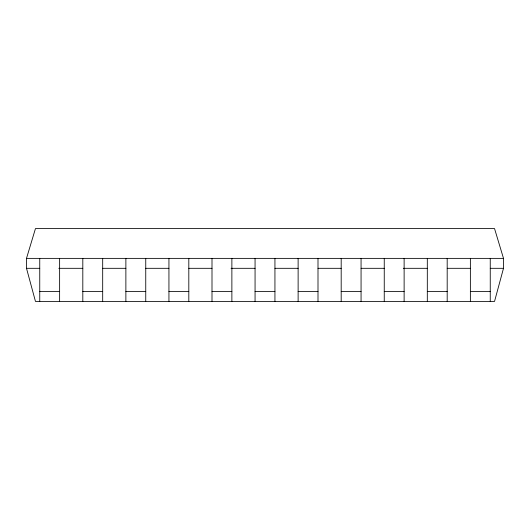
<?xml version="1.0" encoding="UTF-8"?>
<svg xmlns="http://www.w3.org/2000/svg" width="530" height="530" viewBox="0 0 530 530"><rect width="100%" height="100%" fill="white"/><g stroke="black" fill="none" stroke-linecap="round" stroke-linejoin="round"><path stroke-width="0.79" d="M503.5 268.312L494.53 301.438L35.47 301.438L26.5 268.312L26.5 258.375L35.47 228.562L494.53 228.562L503.5 258.375L503.5 268.312L490.25 268.312M26.5 258.375L503.5 258.375M26.5 268.312L39.75 268.312M58.797 268.312L82.812 268.312M102.688 268.312L125.875 268.312M145.75 268.312L168.938 268.312M188.812 268.312L212 268.312M231.047 268.312L255.062 268.312M274.938 268.312L298.125 268.312M318 268.312L341.188 268.312M361.062 268.312L384.25 268.312M403.297 268.312L427.312 268.312M447.188 268.312L470.375 268.312M39.75 291.5L59.625 291.5M82.812 291.5L102.688 291.5M125.875 291.5L145.75 291.5M168.938 291.5L188.812 291.5M212 291.5L231.875 291.5M255.062 291.5L274.938 291.5M298.125 291.5L318 291.5M341.188 291.5L361.062 291.5M384.25 291.5L404.125 291.5M427.312 291.5L447.188 291.5M470.375 291.5L490.25 291.5M490.25 258.375L490.25 301.438M470.375 258.375L470.375 301.438M447.188 258.375L447.188 301.438M427.312 258.375L427.312 301.438M404.125 258.375L404.125 301.438M384.25 258.375L384.25 301.438M361.062 258.375L361.062 301.438M341.188 258.375L341.188 301.438M318 258.375L318 301.438M298.125 258.375L298.125 301.438M274.938 258.375L274.938 301.438M255.062 258.375L255.062 301.438M231.875 258.375L231.875 301.438M212 258.375L212 301.438M188.812 258.375L188.812 301.438M168.938 258.375L168.938 301.438M145.75 258.375L145.75 301.438M125.875 258.375L125.875 301.438M102.688 258.375L102.688 301.438M82.812 258.375L82.812 301.438M59.625 258.375L59.625 301.438M39.75 258.375L39.75 301.438"/></g></svg>
